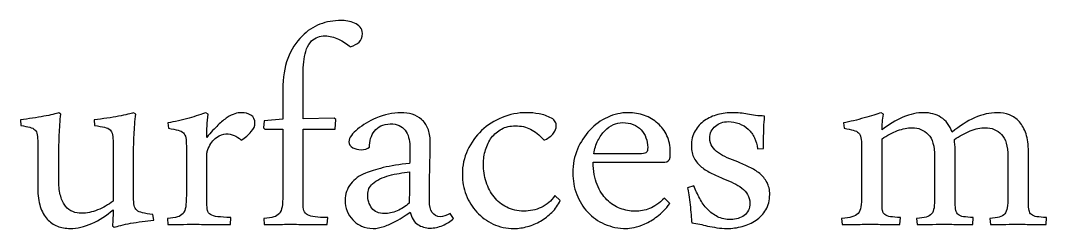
# Model space of a CAD drawing. Extents: x -294 to 276, y -108 to 146.
# Drawn here: x 18.41 to 40.77, y 50.01 to 54.54 of the extents above; entities that cross this region are included whole.
import ezdxf

# ---------------------------------------------------------------- set-up
doc = ezdxf.new("R2010")
doc.units = 0
doc.header["$MEASUREMENT"] = 0
doc.layers.add('OUTLINE', color=7, linetype='CONTINUOUS')

msp = doc.modelspace()

# ---------------------------------------------------------------- linework, layer by layer
at = {"layer": 'OUTLINE', "color": 250}
for points, knots in [([(24.5663, 52.1749), (24.5663, 52.1749), (24.5663, 50.5662), (24.5663, 50.5662), (24.5663, 50.5662), (24.5663, 50.4971), (24.5734, 50.442), (24.5861, 50.4011), (24.5861, 50.4011), (24.6002, 50.3602), (24.627, 50.3291), (24.6651, 50.308), (24.6651, 50.308), (24.7032, 50.2868), (24.7583, 50.2727), (24.8288, 50.2642), (24.8288, 50.2642), (24.898, 50.2558), (24.9911, 50.2501), (25.1068, 50.2473), (25.1068, 50.2473), (25.1068, 50.2473), (25.0955, 50.0949), (25.0955, 50.0949), (25.0955, 50.0949), (25.0504, 50.0949), (24.9982, 50.0949), (24.9375, 50.0963), (24.9375, 50.0963), (24.8768, 50.0977), (24.8119, 50.0991), (24.7441, 50.0991), (24.7441, 50.0991), (24.675, 50.0991), (24.603, 50.0991), (24.5311, 50.1005), (24.5311, 50.1005), (24.4577, 50.102), (24.3885, 50.1034), (24.3222, 50.1034), (24.3222, 50.1034), (24.215, 50.1034), (24.1063, 50.102), (23.9991, 50.0991), (23.9991, 50.0991), (23.8918, 50.0963), (23.8001, 50.0949), (23.7225, 50.0949), (23.7225, 50.0949), (23.7225, 50.0949), (23.7098, 50.2275), (23.7098, 50.2275), (23.7098, 50.2275), (23.8015, 50.236), (23.8735, 50.2473), (23.9271, 50.2628), (23.9271, 50.2628), (23.9807, 50.2769), (24.0217, 50.3023), (24.0513, 50.339), (24.0513, 50.339), (24.0795, 50.3743), (24.0993, 50.4237), (24.1091, 50.4858), (24.1091, 50.4858), (24.119, 50.5479), (24.1233, 50.6311), (24.1233, 50.7355), (24.1233, 50.7355), (24.1233, 50.7355), (24.1233, 52.1749), (24.1233, 52.1749), (24.1233, 52.1749), (24.1233, 52.1749), (23.731, 52.1749), (23.731, 52.1749), (23.731, 52.1749), (23.731, 52.1749), (23.7013, 52.2031), (23.7013, 52.2031), (23.7013, 52.2031), (23.7013, 52.2031), (23.7183, 52.3597), (23.7183, 52.3597), (23.7183, 52.3597), (23.7183, 52.3597), (24.1233, 52.3936), (24.1233, 52.3936), (24.1233, 52.3936), (24.1233, 52.3936), (24.1233, 53.0385), (24.1233, 53.0385), (24.1233, 53.0385), (24.1233, 53.2981), (24.1614, 53.5239), (24.2347, 53.7158), (24.2347, 53.7158), (24.3095, 53.9091), (24.4125, 54.0714), (24.5452, 54.2041), (24.5452, 54.2041), (24.6609, 54.3198), (24.7907, 54.4059), (24.9332, 54.4609), (24.9332, 54.4609), (25.0772, 54.5159), (25.231, 54.5427), (25.3975, 54.5427), (25.3975, 54.5427), (25.4384, 54.5427), (25.485, 54.5385), (25.54, 54.5315), (25.54, 54.5315), (25.5936, 54.523), (25.643, 54.5075), (25.691, 54.4877), (25.691, 54.4877), (25.7376, 54.4665), (25.7771, 54.4383), (25.8095, 54.4002), (25.8095, 54.4002), (25.8434, 54.3635), (25.8603, 54.317), (25.8603, 54.2619), (25.8603, 54.2619), (25.8603, 54.1744), (25.8378, 54.1109), (25.7912, 54.0714), (25.7912, 54.0714), (25.746, 54.0333), (25.6811, 53.9995), (25.5951, 53.9684), (25.5951, 53.9684), (25.5259, 54.0319), (25.4427, 54.0884), (25.3425, 54.1363), (25.3425, 54.1363), (25.2437, 54.1843), (25.1449, 54.2083), (25.0447, 54.2083), (25.0447, 54.2083), (24.9897, 54.2083), (24.9375, 54.1998), (24.8867, 54.1815), (24.8867, 54.1815), (24.8359, 54.1631), (24.7907, 54.1349), (24.7512, 54.0968), (24.7512, 54.0968), (24.7046, 54.0503), (24.6694, 53.9924), (24.644, 53.9233), (24.644, 53.9233), (24.62, 53.8541), (24.6016, 53.7793), (24.5889, 53.7003), (24.5889, 53.7003), (24.5762, 53.6199), (24.5692, 53.5366), (24.5678, 53.4491), (24.5678, 53.4491), (24.5663, 53.363), (24.5663, 53.2798), (24.5663, 53.1994), (24.5663, 53.1994), (24.5663, 53.1994), (24.5663, 52.4021), (24.5663, 52.4021), (24.5663, 52.4021), (24.5663, 52.4021), (25.2479, 52.4148), (25.2479, 52.4148), (25.2479, 52.4148), (25.2479, 52.4148), (25.2804, 52.3851), (25.2804, 52.3851), (25.2804, 52.3851), (25.2804, 52.3851), (25.2691, 52.1749), (25.2691, 52.1749), (25.2691, 52.1749), (25.2691, 52.1749), (24.5663, 52.1749), (24.5663, 52.1749)], [0, 0, 0, 0, 0.0212766, 0.0212766, 0.0212766, 0.0212766, 0.0425532, 0.0425532, 0.0425532, 0.0425532, 0.0638298, 0.0638298, 0.0638298, 0.0638298, 0.0851064, 0.0851064, 0.0851064, 0.0851064, 0.106383, 0.106383, 0.106383, 0.106383, 0.1276596, 0.1276596, 0.1276596, 0.1276596, 0.1489362, 0.1489362, 0.1489362, 0.1489362, 0.1702128, 0.1702128, 0.1702128, 0.1702128, 0.1914894, 0.1914894, 0.1914894, 0.1914894, 0.212766, 0.212766, 0.212766, 0.212766, 0.2340426, 0.2340426, 0.2340426, 0.2340426, 0.2553191, 0.2553191, 0.2553191, 0.2553191, 0.2765957, 0.2765957, 0.2765957, 0.2765957, 0.2978723, 0.2978723, 0.2978723, 0.2978723, 0.3191489, 0.3191489, 0.3191489, 0.3191489, 0.3404255, 0.3404255, 0.3404255, 0.3404255, 0.3617021, 0.3617021, 0.3617021, 0.3617021, 0.3829787, 0.3829787, 0.3829787, 0.3829787, 0.4042553, 0.4042553, 0.4042553, 0.4042553, 0.4255319, 0.4255319, 0.4255319, 0.4255319, 0.4468085, 0.4468085, 0.4468085, 0.4468085, 0.4680851, 0.4680851, 0.4680851, 0.4680851, 0.4893617, 0.4893617, 0.4893617, 0.4893617, 0.5106383, 0.5106383, 0.5106383, 0.5106383, 0.5319149, 0.5319149, 0.5319149, 0.5319149, 0.5531915, 0.5531915, 0.5531915, 0.5531915, 0.5744681, 0.5744681, 0.5744681, 0.5744681, 0.5957447, 0.5957447, 0.5957447, 0.5957447, 0.6170213, 0.6170213, 0.6170213, 0.6170213, 0.6382979, 0.6382979, 0.6382979, 0.6382979, 0.6595745, 0.6595745, 0.6595745, 0.6595745, 0.6808511, 0.6808511, 0.6808511, 0.6808511, 0.7021277, 0.7021277, 0.7021277, 0.7021277, 0.7234043, 0.7234043, 0.7234043, 0.7234043, 0.7446809, 0.7446809, 0.7446809, 0.7446809, 0.7659574, 0.7659574, 0.7659574, 0.7659574, 0.787234, 0.787234, 0.787234, 0.787234, 0.8085106, 0.8085106, 0.8085106, 0.8085106, 0.8297872, 0.8297872, 0.8297872, 0.8297872, 0.8510638, 0.8510638, 0.8510638, 0.8510638, 0.8723404, 0.8723404, 0.8723404, 0.8723404, 0.893617, 0.893617, 0.893617, 0.893617, 0.9148936, 0.9148936, 0.9148936, 0.9148936, 0.9361702, 0.9361702, 0.9361702, 0.9361702, 0.9574468, 0.9574468, 0.9574468, 0.9574468, 1, 1, 1, 1]), ([(20.4106, 50.0695), (20.4162, 50.1203), (20.4205, 50.1782), (20.4233, 50.2459), (20.4233, 50.2459), (20.4261, 50.3136), (20.4275, 50.3715), (20.4275, 50.4209), (20.4275, 50.4209), (20.2836, 50.2925), (20.1298, 50.1909), (19.9661, 50.1203), (19.9661, 50.1203), (19.8024, 50.0483), (19.6443, 50.0116), (19.4933, 50.0116), (19.4933, 50.0116), (19.3917, 50.0116), (19.2972, 50.0286), (19.2125, 50.0624), (19.2125, 50.0624), (19.1265, 50.0949), (19.0517, 50.1471), (18.9882, 50.2163), (18.9882, 50.2163), (18.9247, 50.2868), (18.8753, 50.3771), (18.84, 50.4872), (18.84, 50.4872), (18.8047, 50.5973), (18.7864, 50.7299), (18.7864, 50.8851), (18.7864, 50.8851), (18.7864, 50.8851), (18.7864, 51.8729), (18.7864, 51.8729), (18.7864, 51.8729), (18.7864, 51.9491), (18.7821, 52.0098), (18.7737, 52.0549), (18.7737, 52.0549), (18.7652, 52.0987), (18.7483, 52.134), (18.7215, 52.1594), (18.7215, 52.1594), (18.6961, 52.1862), (18.6594, 52.2059), (18.61, 52.2172), (18.61, 52.2172), (18.562, 52.2299), (18.4985, 52.2426), (18.4181, 52.2567), (18.4181, 52.2567), (18.4181, 52.2567), (18.4096, 52.3767), (18.4096, 52.3767), (18.4096, 52.3767), (18.4985, 52.388), (18.586, 52.4007), (18.6721, 52.4148), (18.6721, 52.4148), (18.7596, 52.4275), (18.84, 52.4416), (18.9162, 52.4557), (18.9162, 52.4557), (18.9924, 52.4698), (19.0587, 52.4825), (19.1152, 52.4966), (19.1152, 52.4966), (19.1716, 52.5107), (19.2154, 52.5234), (19.245, 52.5347), (19.245, 52.5347), (19.245, 52.5347), (19.2859, 52.5009), (19.2859, 52.5009), (19.2859, 52.5009), (19.2774, 52.4317), (19.2718, 52.3583), (19.2676, 52.2793), (19.2676, 52.2793), (19.2633, 52.2017), (19.2591, 52.1241), (19.2549, 52.0507), (19.2549, 52.0507), (19.2506, 51.9759), (19.2478, 51.9054), (19.2478, 51.8376), (19.2478, 51.8376), (19.2464, 51.7699), (19.245, 51.712), (19.245, 51.6612), (19.245, 51.6612), (19.245, 51.6612), (19.245, 51.0418), (19.245, 51.0418), (19.245, 51.0418), (19.245, 50.9119), (19.2577, 50.8019), (19.2845, 50.713), (19.2845, 50.713), (19.3099, 50.6241), (19.3452, 50.5507), (19.3903, 50.4957), (19.3903, 50.4957), (19.4341, 50.4406), (19.4863, 50.4011), (19.547, 50.3785), (19.547, 50.3785), (19.6076, 50.3545), (19.6726, 50.3433), (19.7417, 50.3433), (19.7417, 50.3433), (19.8546, 50.3433), (19.9703, 50.3672), (20.0903, 50.4152), (20.0903, 50.4152), (20.2102, 50.4632), (20.3231, 50.5281), (20.4275, 50.6071), (20.4275, 50.6071), (20.4275, 50.6071), (20.4275, 51.8729), (20.4275, 51.8729), (20.4275, 51.8729), (20.4275, 51.9491), (20.4233, 52.0098), (20.4148, 52.0549), (20.4148, 52.0549), (20.4063, 52.0987), (20.3894, 52.134), (20.3612, 52.1594), (20.3612, 52.1594), (20.3344, 52.1862), (20.2935, 52.2059), (20.2398, 52.2172), (20.2398, 52.2172), (20.1862, 52.2299), (20.1128, 52.2426), (20.0225, 52.2567), (20.0225, 52.2567), (20.0225, 52.2567), (20.0141, 52.3767), (20.0141, 52.3767), (20.0141, 52.3767), (20.1072, 52.388), (20.2003, 52.4007), (20.2935, 52.4148), (20.2935, 52.4148), (20.3852, 52.4275), (20.4698, 52.443), (20.5475, 52.4571), (20.5475, 52.4571), (20.6251, 52.4726), (20.6914, 52.4867), (20.7492, 52.4994), (20.7492, 52.4994), (20.8071, 52.5107), (20.8494, 52.5234), (20.8734, 52.5347), (20.8734, 52.5347), (20.8734, 52.5347), (20.92, 52.5009), (20.92, 52.5009), (20.92, 52.5009), (20.9115, 52.4317), (20.9045, 52.3583), (20.8988, 52.2793), (20.8988, 52.2793), (20.8932, 52.2017), (20.8889, 52.1241), (20.8847, 52.0507), (20.8847, 52.0507), (20.8805, 51.9759), (20.8777, 51.9054), (20.8762, 51.8376), (20.8762, 51.8376), (20.8748, 51.7699), (20.8734, 51.712), (20.8734, 51.6612), (20.8734, 51.6612), (20.8734, 51.6612), (20.8734, 50.6989), (20.8734, 50.6989), (20.8734, 50.6989), (20.8734, 50.6184), (20.8777, 50.5563), (20.8861, 50.5126), (20.8861, 50.5126), (20.8946, 50.4688), (20.9129, 50.4336), (20.9426, 50.4096), (20.9426, 50.4096), (20.9708, 50.3842), (21.0131, 50.3658), (21.0682, 50.3531), (21.0682, 50.3531), (21.1232, 50.3404), (21.1994, 50.3277), (21.2953, 50.3136), (21.2953, 50.3136), (21.2953, 50.3136), (21.3123, 50.1937), (21.3123, 50.1937), (21.3123, 50.1937), (21.229, 50.1852), (21.1444, 50.1753), (21.0583, 50.1626), (21.0583, 50.1626), (20.9708, 50.1513), (20.8889, 50.1372), (20.8099, 50.1245), (20.8099, 50.1245), (20.7309, 50.1104), (20.6603, 50.0949), (20.5968, 50.078), (20.5968, 50.078), (20.5333, 50.0624), (20.4854, 50.0483), (20.4529, 50.037), (20.4529, 50.037), (20.4529, 50.037), (20.4106, 50.0695), (20.4106, 50.0695)], [0, 0, 0, 0, 0.0175439, 0.0175439, 0.0175439, 0.0175439, 0.0350877, 0.0350877, 0.0350877, 0.0350877, 0.0526316, 0.0526316, 0.0526316, 0.0526316, 0.0701754, 0.0701754, 0.0701754, 0.0701754, 0.0877193, 0.0877193, 0.0877193, 0.0877193, 0.1052632, 0.1052632, 0.1052632, 0.1052632, 0.122807, 0.122807, 0.122807, 0.122807, 0.1403509, 0.1403509, 0.1403509, 0.1403509, 0.1578947, 0.1578947, 0.1578947, 0.1578947, 0.1754386, 0.1754386, 0.1754386, 0.1754386, 0.1929825, 0.1929825, 0.1929825, 0.1929825, 0.2105263, 0.2105263, 0.2105263, 0.2105263, 0.2280702, 0.2280702, 0.2280702, 0.2280702, 0.245614, 0.245614, 0.245614, 0.245614, 0.2631579, 0.2631579, 0.2631579, 0.2631579, 0.2807018, 0.2807018, 0.2807018, 0.2807018, 0.2982456, 0.2982456, 0.2982456, 0.2982456, 0.3157895, 0.3157895, 0.3157895, 0.3157895, 0.3333333, 0.3333333, 0.3333333, 0.3333333, 0.3508772, 0.3508772, 0.3508772, 0.3508772, 0.3684211, 0.3684211, 0.3684211, 0.3684211, 0.3859649, 0.3859649, 0.3859649, 0.3859649, 0.4035088, 0.4035088, 0.4035088, 0.4035088, 0.4210526, 0.4210526, 0.4210526, 0.4210526, 0.4385965, 0.4385965, 0.4385965, 0.4385965, 0.4561404, 0.4561404, 0.4561404, 0.4561404, 0.4736842, 0.4736842, 0.4736842, 0.4736842, 0.4912281, 0.4912281, 0.4912281, 0.4912281, 0.5087719, 0.5087719, 0.5087719, 0.5087719, 0.5263158, 0.5263158, 0.5263158, 0.5263158, 0.5438596, 0.5438596, 0.5438596, 0.5438596, 0.5614035, 0.5614035, 0.5614035, 0.5614035, 0.5789474, 0.5789474, 0.5789474, 0.5789474, 0.5964912, 0.5964912, 0.5964912, 0.5964912, 0.6140351, 0.6140351, 0.6140351, 0.6140351, 0.6315789, 0.6315789, 0.6315789, 0.6315789, 0.6491228, 0.6491228, 0.6491228, 0.6491228, 0.6666667, 0.6666667, 0.6666667, 0.6666667, 0.6842105, 0.6842105, 0.6842105, 0.6842105, 0.7017544, 0.7017544, 0.7017544, 0.7017544, 0.7192982, 0.7192982, 0.7192982, 0.7192982, 0.7368421, 0.7368421, 0.7368421, 0.7368421, 0.754386, 0.754386, 0.754386, 0.754386, 0.7719298, 0.7719298, 0.7719298, 0.7719298, 0.7894737, 0.7894737, 0.7894737, 0.7894737, 0.8070175, 0.8070175, 0.8070175, 0.8070175, 0.8245614, 0.8245614, 0.8245614, 0.8245614, 0.8421053, 0.8421053, 0.8421053, 0.8421053, 0.8596491, 0.8596491, 0.8596491, 0.8596491, 0.877193, 0.877193, 0.877193, 0.877193, 0.8947368, 0.8947368, 0.8947368, 0.8947368, 0.9122807, 0.9122807, 0.9122807, 0.9122807, 0.9298246, 0.9298246, 0.9298246, 0.9298246, 0.9473684, 0.9473684, 0.9473684, 0.9473684, 0.9649123, 0.9649123, 0.9649123, 0.9649123, 1, 1, 1, 1]), ([(22.9873, 50.0949), (22.9421, 50.0949), (22.8899, 50.0949), (22.8278, 50.0963), (22.8278, 50.0963), (22.7657, 50.0977), (22.698, 50.0991), (22.6274, 50.0991), (22.6274, 50.0991), (22.5555, 50.0991), (22.4821, 50.0991), (22.4073, 50.1005), (22.4073, 50.1005), (22.3339, 50.102), (22.2634, 50.1034), (22.1971, 50.1034), (22.1971, 50.1034), (22.0898, 50.1034), (21.9868, 50.102), (21.8866, 50.0991), (21.8866, 50.0991), (21.7878, 50.0963), (21.6989, 50.0949), (21.6227, 50.0949), (21.6227, 50.0949), (21.6227, 50.0949), (21.61, 50.2275), (21.61, 50.2275), (21.61, 50.2275), (21.7003, 50.236), (21.7737, 50.2473), (21.8273, 50.2628), (21.8273, 50.2628), (21.881, 50.2769), (21.9219, 50.3023), (21.9515, 50.339), (21.9515, 50.339), (21.9797, 50.3743), (21.9995, 50.4237), (22.0094, 50.4858), (22.0094, 50.4858), (22.0178, 50.5479), (22.0235, 50.6311), (22.0235, 50.7355), (22.0235, 50.7355), (22.0235, 50.7355), (22.0235, 51.8066), (22.0235, 51.8066), (22.0235, 51.8066), (22.0235, 51.8842), (22.0193, 51.9449), (22.0108, 51.9886), (22.0108, 51.9886), (22.0023, 52.0324), (21.9854, 52.0676), (21.9586, 52.0945), (21.9586, 52.0945), (21.9332, 52.1199), (21.8937, 52.1396), (21.8415, 52.1537), (21.8415, 52.1537), (21.7892, 52.1678), (21.7187, 52.1819), (21.6312, 52.1946), (21.6312, 52.1946), (21.6312, 52.1946), (21.6185, 52.3104), (21.6185, 52.3104), (21.6185, 52.3104), (21.6933, 52.3245), (21.7695, 52.34), (21.8499, 52.3583), (21.8499, 52.3583), (21.9289, 52.3767), (22.0066, 52.395), (22.0813, 52.4162), (22.0813, 52.4162), (22.1561, 52.4374), (22.2253, 52.4571), (22.2902, 52.4783), (22.2902, 52.4783), (22.3551, 52.4994), (22.4073, 52.5178), (22.4496, 52.5347), (22.4496, 52.5347), (22.4496, 52.5347), (22.499, 52.5009), (22.499, 52.5009), (22.499, 52.5009), (22.4849, 52.4162), (22.4765, 52.3301), (22.4736, 52.2469), (22.4736, 52.2469), (22.4708, 52.1622), (22.4694, 52.0789), (22.4694, 51.9971), (22.4694, 51.9971), (22.5583, 52.1043), (22.6387, 52.1932), (22.7121, 52.2638), (22.7121, 52.2638), (22.7841, 52.3329), (22.8518, 52.388), (22.9125, 52.4289), (22.9125, 52.4289), (22.9732, 52.4684), (23.0282, 52.4966), (23.079, 52.5107), (23.079, 52.5107), (23.1312, 52.5263), (23.1806, 52.5347), (23.23, 52.5347), (23.23, 52.5347), (23.302, 52.5347), (23.3683, 52.5164), (23.429, 52.4797), (23.429, 52.4797), (23.4896, 52.4444), (23.5193, 52.3851), (23.5193, 52.3019), (23.5193, 52.3019), (23.5193, 52.2469), (23.4925, 52.1862), (23.4374, 52.1213), (23.4374, 52.1213), (23.3824, 52.0549), (23.309, 51.9943), (23.2187, 51.9392), (23.2187, 51.9392), (23.1679, 51.983), (23.1171, 52.0168), (23.0635, 52.0394), (23.0635, 52.0394), (23.0099, 52.0634), (22.9506, 52.0747), (22.8871, 52.0747), (22.8871, 52.0747), (22.8236, 52.0747), (22.7544, 52.0479), (22.6811, 51.9929), (22.6811, 51.9929), (22.6063, 51.9378), (22.5456, 51.8574), (22.499, 51.753), (22.499, 51.753), (22.4849, 51.7219), (22.4765, 51.6951), (22.4736, 51.6725), (22.4736, 51.6725), (22.4708, 51.6485), (22.4694, 51.6175), (22.4694, 51.5794), (22.4694, 51.5794), (22.4694, 51.5794), (22.4694, 50.5662), (22.4694, 50.5662), (22.4694, 50.5662), (22.4694, 50.4999), (22.475, 50.4477), (22.4849, 50.4068), (22.4849, 50.4068), (22.4934, 50.3672), (22.516, 50.3362), (22.5527, 50.3136), (22.5527, 50.3136), (22.5879, 50.2925), (22.6401, 50.2769), (22.7093, 50.2685), (22.7093, 50.2685), (22.7784, 50.26), (22.873, 50.2529), (22.9943, 50.2473), (22.9943, 50.2473), (22.9943, 50.2473), (22.9873, 50.0949), (22.9873, 50.0949)], [0, 0, 0, 0, 0.0222222, 0.0222222, 0.0222222, 0.0222222, 0.0444444, 0.0444444, 0.0444444, 0.0444444, 0.0666667, 0.0666667, 0.0666667, 0.0666667, 0.0888889, 0.0888889, 0.0888889, 0.0888889, 0.1111111, 0.1111111, 0.1111111, 0.1111111, 0.1333333, 0.1333333, 0.1333333, 0.1333333, 0.1555556, 0.1555556, 0.1555556, 0.1555556, 0.1777778, 0.1777778, 0.1777778, 0.1777778, 0.2, 0.2, 0.2, 0.2, 0.2222222, 0.2222222, 0.2222222, 0.2222222, 0.2444444, 0.2444444, 0.2444444, 0.2444444, 0.2666667, 0.2666667, 0.2666667, 0.2666667, 0.2888889, 0.2888889, 0.2888889, 0.2888889, 0.3111111, 0.3111111, 0.3111111, 0.3111111, 0.3333333, 0.3333333, 0.3333333, 0.3333333, 0.3555556, 0.3555556, 0.3555556, 0.3555556, 0.3777778, 0.3777778, 0.3777778, 0.3777778, 0.4, 0.4, 0.4, 0.4, 0.4222222, 0.4222222, 0.4222222, 0.4222222, 0.4444444, 0.4444444, 0.4444444, 0.4444444, 0.4666667, 0.4666667, 0.4666667, 0.4666667, 0.4888889, 0.4888889, 0.4888889, 0.4888889, 0.5111111, 0.5111111, 0.5111111, 0.5111111, 0.5333333, 0.5333333, 0.5333333, 0.5333333, 0.5555556, 0.5555556, 0.5555556, 0.5555556, 0.5777778, 0.5777778, 0.5777778, 0.5777778, 0.6, 0.6, 0.6, 0.6, 0.6222222, 0.6222222, 0.6222222, 0.6222222, 0.6444444, 0.6444444, 0.6444444, 0.6444444, 0.6666667, 0.6666667, 0.6666667, 0.6666667, 0.6888889, 0.6888889, 0.6888889, 0.6888889, 0.7111111, 0.7111111, 0.7111111, 0.7111111, 0.7333333, 0.7333333, 0.7333333, 0.7333333, 0.7555556, 0.7555556, 0.7555556, 0.7555556, 0.7777778, 0.7777778, 0.7777778, 0.7777778, 0.8, 0.8, 0.8, 0.8, 0.8222222, 0.8222222, 0.8222222, 0.8222222, 0.8444444, 0.8444444, 0.8444444, 0.8444444, 0.8666667, 0.8666667, 0.8666667, 0.8666667, 0.8888889, 0.8888889, 0.8888889, 0.8888889, 0.9111111, 0.9111111, 0.9111111, 0.9111111, 0.9333333, 0.9333333, 0.9333333, 0.9333333, 0.9555556, 0.9555556, 0.9555556, 0.9555556, 1, 1, 1, 1]), ([(26.8891, 51.4298), (26.8919, 51.4496), (26.8933, 51.4736), (26.8933, 51.5004), (26.8933, 51.5004), (26.8933, 51.5004), (26.8933, 51.8024), (26.8933, 51.8024), (26.8933, 51.8024), (26.8933, 51.9435), (26.8594, 52.0592), (26.7931, 52.1523), (26.7931, 52.1523), (26.7254, 52.244), (26.6167, 52.2906), (26.4685, 52.2906), (26.4685, 52.2906), (26.3881, 52.2906), (26.3204, 52.2751), (26.2639, 52.2469), (26.2639, 52.2469), (26.2075, 52.2172), (26.1595, 52.1805), (26.1228, 52.1326), (26.1228, 52.1326), (26.0861, 52.086), (26.0579, 52.0324), (26.0396, 51.9717), (26.0396, 51.9717), (26.0226, 51.911), (26.0128, 51.8475), (26.0128, 51.7812), (26.0128, 51.7812), (25.969, 51.7459), (25.9083, 51.7276), (25.8307, 51.7276), (25.8307, 51.7276), (25.7686, 51.7276), (25.708, 51.7417), (25.6515, 51.7713), (25.6515, 51.7713), (25.5951, 51.7995), (25.5668, 51.8433), (25.5668, 51.9011), (25.5668, 51.9011), (25.5668, 51.9463), (25.5838, 51.9914), (25.6191, 52.038), (25.6191, 52.038), (25.6529, 52.0846), (25.6981, 52.1311), (25.7545, 52.1763), (25.7545, 52.1763), (25.811, 52.2215), (25.8745, 52.2652), (25.9436, 52.3061), (25.9436, 52.3061), (26.0113, 52.3485), (26.0819, 52.3837), (26.1539, 52.4148), (26.1539, 52.4148), (26.3387, 52.4938), (26.5208, 52.5347), (26.7, 52.5347), (26.7, 52.5347), (26.7875, 52.5347), (26.8707, 52.522), (26.9469, 52.4994), (26.9469, 52.4994), (27.0245, 52.4755), (27.0923, 52.4388), (27.1501, 52.388), (27.1501, 52.388), (27.208, 52.3358), (27.2531, 52.2708), (27.287, 52.1904), (27.287, 52.1904), (27.3195, 52.1114), (27.3364, 52.0154), (27.3364, 51.9054), (27.3364, 51.9054), (27.3364, 51.7403), (27.3336, 51.5498), (27.3279, 51.3324), (27.3279, 51.3324), (27.3223, 51.1165), (27.3195, 50.8767), (27.3195, 50.6114), (27.3195, 50.6114), (27.3195, 50.5041), (27.3406, 50.4195), (27.3815, 50.3602), (27.3815, 50.3602), (27.4225, 50.2995), (27.4803, 50.2685), (27.5551, 50.2685), (27.5551, 50.2685), (27.6214, 50.2685), (27.6934, 50.2925), (27.7696, 50.339), (27.7696, 50.339), (27.7696, 50.339), (27.8444, 50.2275), (27.8444, 50.2275), (27.8444, 50.2275), (27.7809, 50.1669), (27.7033, 50.1175), (27.6116, 50.078), (27.6116, 50.078), (27.5184, 50.0399), (27.4253, 50.0201), (27.3322, 50.0201), (27.3322, 50.0201), (27.2362, 50.0201), (27.1473, 50.0469), (27.0655, 50.0991), (27.0655, 50.0991), (26.9836, 50.1513), (26.93, 50.2417), (26.9018, 50.3672), (26.9018, 50.3672), (26.875, 50.3489), (26.8312, 50.3193), (26.7734, 50.2812), (26.7734, 50.2812), (26.7155, 50.2431), (26.6506, 50.2036), (26.5758, 50.1626), (26.5758, 50.1626), (26.501, 50.1231), (26.4206, 50.0878), (26.3359, 50.0582), (26.3359, 50.0582), (26.2498, 50.0272), (26.1694, 50.0116), (26.0918, 50.0116), (26.0918, 50.0116), (26.0015, 50.0116), (25.9182, 50.0286), (25.8434, 50.0624), (25.8434, 50.0624), (25.7686, 50.0949), (25.7051, 50.1401), (25.6515, 50.1965), (25.6515, 50.1965), (25.5979, 50.2529), (25.557, 50.3179), (25.5273, 50.3898), (25.5273, 50.3898), (25.4991, 50.4632), (25.4836, 50.5408), (25.4836, 50.6241), (25.4836, 50.6241), (25.4836, 50.7652), (25.5245, 50.8851), (25.6064, 50.9853), (25.6064, 50.9853), (25.6868, 51.0869), (25.794, 51.1645), (25.9267, 51.2196), (25.9267, 51.2196), (26.0226, 51.2577), (26.151, 51.2972), (26.3133, 51.3367), (26.3133, 51.3367), (26.4742, 51.3776), (26.6661, 51.4086), (26.8891, 51.4298)], [0, 0, 0, 0, 0.0232558, 0.0232558, 0.0232558, 0.0232558, 0.0465116, 0.0465116, 0.0465116, 0.0465116, 0.0697674, 0.0697674, 0.0697674, 0.0697674, 0.0930233, 0.0930233, 0.0930233, 0.0930233, 0.1162791, 0.1162791, 0.1162791, 0.1162791, 0.1395349, 0.1395349, 0.1395349, 0.1395349, 0.1627907, 0.1627907, 0.1627907, 0.1627907, 0.1860465, 0.1860465, 0.1860465, 0.1860465, 0.2093023, 0.2093023, 0.2093023, 0.2093023, 0.2325581, 0.2325581, 0.2325581, 0.2325581, 0.255814, 0.255814, 0.255814, 0.255814, 0.2790698, 0.2790698, 0.2790698, 0.2790698, 0.3023256, 0.3023256, 0.3023256, 0.3023256, 0.3255814, 0.3255814, 0.3255814, 0.3255814, 0.3488372, 0.3488372, 0.3488372, 0.3488372, 0.372093, 0.372093, 0.372093, 0.372093, 0.3953488, 0.3953488, 0.3953488, 0.3953488, 0.4186047, 0.4186047, 0.4186047, 0.4186047, 0.4418605, 0.4418605, 0.4418605, 0.4418605, 0.4651163, 0.4651163, 0.4651163, 0.4651163, 0.4883721, 0.4883721, 0.4883721, 0.4883721, 0.5116279, 0.5116279, 0.5116279, 0.5116279, 0.5348837, 0.5348837, 0.5348837, 0.5348837, 0.5581395, 0.5581395, 0.5581395, 0.5581395, 0.5813953, 0.5813953, 0.5813953, 0.5813953, 0.6046512, 0.6046512, 0.6046512, 0.6046512, 0.627907, 0.627907, 0.627907, 0.627907, 0.6511628, 0.6511628, 0.6511628, 0.6511628, 0.6744186, 0.6744186, 0.6744186, 0.6744186, 0.6976744, 0.6976744, 0.6976744, 0.6976744, 0.7209302, 0.7209302, 0.7209302, 0.7209302, 0.744186, 0.744186, 0.744186, 0.744186, 0.7674419, 0.7674419, 0.7674419, 0.7674419, 0.7906977, 0.7906977, 0.7906977, 0.7906977, 0.8139535, 0.8139535, 0.8139535, 0.8139535, 0.8372093, 0.8372093, 0.8372093, 0.8372093, 0.8604651, 0.8604651, 0.8604651, 0.8604651, 0.8837209, 0.8837209, 0.8837209, 0.8837209, 0.9069767, 0.9069767, 0.9069767, 0.9069767, 0.9302326, 0.9302326, 0.9302326, 0.9302326, 0.9534884, 0.9534884, 0.9534884, 0.9534884, 1, 1, 1, 1]), ([(30.1713, 50.6198), (30.1248, 50.5239), (30.0641, 50.4378), (29.9893, 50.363), (29.9893, 50.363), (29.9159, 50.2896), (29.8327, 50.2261), (29.7438, 50.1739), (29.7438, 50.1739), (29.6549, 50.1217), (29.5603, 50.0808), (29.4601, 50.054), (29.4601, 50.054), (29.3614, 50.0258), (29.2626, 50.0116), (29.1624, 50.0116), (29.1624, 50.0116), (28.9973, 50.0116), (28.8463, 50.0441), (28.708, 50.109), (28.708, 50.109), (28.5697, 50.1739), (28.4512, 50.26), (28.3524, 50.3672), (28.3524, 50.3672), (28.2536, 50.4759), (28.176, 50.6001), (28.121, 50.7426), (28.121, 50.7426), (28.0659, 50.8837), (28.0377, 51.0333), (28.0377, 51.1899), (28.0377, 51.1899), (28.0377, 51.3804), (28.0758, 51.5568), (28.152, 51.7191), (28.152, 51.7191), (28.2282, 51.8828), (28.3298, 52.0239), (28.4582, 52.1453), (28.4582, 52.1453), (28.5866, 52.2666), (28.7348, 52.3612), (28.9027, 52.4303), (28.9027, 52.4303), (29.0707, 52.4994), (29.2485, 52.5347), (29.4361, 52.5347), (29.4361, 52.5347), (29.5265, 52.5347), (29.6182, 52.5263), (29.7113, 52.5093), (29.7113, 52.5093), (29.803, 52.4924), (29.8933, 52.4613), (29.9808, 52.4148), (29.9808, 52.4148), (30.0203, 52.395), (30.0472, 52.3696), (30.0627, 52.3372), (30.0627, 52.3372), (30.0768, 52.3061), (30.0853, 52.2751), (30.0853, 52.244), (30.0853, 52.244), (30.0853, 52.1946), (30.0655, 52.1438), (30.0274, 52.0902), (30.0274, 52.0902), (29.9879, 52.0352), (29.9244, 51.9872), (29.8369, 51.9435), (29.8369, 51.9435), (29.8369, 51.9435), (29.8157, 51.9435), (29.8157, 51.9435), (29.8157, 51.9435), (29.7141, 52.0479), (29.6168, 52.1241), (29.5222, 52.1749), (29.5222, 52.1749), (29.4291, 52.2243), (29.3204, 52.2483), (29.1962, 52.2483), (29.1962, 52.2483), (29.0805, 52.2483), (28.9789, 52.2257), (28.8914, 52.1791), (28.8914, 52.1791), (28.8054, 52.1311), (28.7334, 52.0691), (28.6755, 51.9929), (28.6755, 51.9929), (28.6177, 51.9152), (28.5725, 51.8263), (28.5429, 51.7262), (28.5429, 51.7262), (28.5119, 51.6246), (28.4977, 51.5215), (28.4977, 51.4143), (28.4977, 51.4143), (28.4977, 51.2788), (28.5175, 51.149), (28.557, 51.0248), (28.557, 51.0248), (28.5965, 50.9006), (28.6544, 50.792), (28.7292, 50.6989), (28.7292, 50.6989), (28.8025, 50.6043), (28.8943, 50.5295), (29.0043, 50.4731), (29.0043, 50.4731), (29.113, 50.4166), (29.2372, 50.3884), (29.3783, 50.3884), (29.3783, 50.3884), (29.5095, 50.3884), (29.6365, 50.4166), (29.7579, 50.4717), (29.7579, 50.4717), (29.8792, 50.5267), (29.978, 50.6114), (30.0514, 50.7271), (30.0514, 50.7271), (30.0514, 50.7271), (30.1713, 50.6198), (30.1713, 50.6198)], [0, 0, 0, 0, 0.030303, 0.030303, 0.030303, 0.030303, 0.0606061, 0.0606061, 0.0606061, 0.0606061, 0.0909091, 0.0909091, 0.0909091, 0.0909091, 0.1212121, 0.1212121, 0.1212121, 0.1212121, 0.1515152, 0.1515152, 0.1515152, 0.1515152, 0.1818182, 0.1818182, 0.1818182, 0.1818182, 0.2121212, 0.2121212, 0.2121212, 0.2121212, 0.2424242, 0.2424242, 0.2424242, 0.2424242, 0.2727273, 0.2727273, 0.2727273, 0.2727273, 0.3030303, 0.3030303, 0.3030303, 0.3030303, 0.3333333, 0.3333333, 0.3333333, 0.3333333, 0.3636364, 0.3636364, 0.3636364, 0.3636364, 0.3939394, 0.3939394, 0.3939394, 0.3939394, 0.4242424, 0.4242424, 0.4242424, 0.4242424, 0.4545455, 0.4545455, 0.4545455, 0.4545455, 0.4848485, 0.4848485, 0.4848485, 0.4848485, 0.5151515, 0.5151515, 0.5151515, 0.5151515, 0.5454545, 0.5454545, 0.5454545, 0.5454545, 0.5757576, 0.5757576, 0.5757576, 0.5757576, 0.6060606, 0.6060606, 0.6060606, 0.6060606, 0.6363636, 0.6363636, 0.6363636, 0.6363636, 0.6666667, 0.6666667, 0.6666667, 0.6666667, 0.6969697, 0.6969697, 0.6969697, 0.6969697, 0.7272727, 0.7272727, 0.7272727, 0.7272727, 0.7575758, 0.7575758, 0.7575758, 0.7575758, 0.7878788, 0.7878788, 0.7878788, 0.7878788, 0.8181818, 0.8181818, 0.8181818, 0.8181818, 0.8484848, 0.8484848, 0.8484848, 0.8484848, 0.8787879, 0.8787879, 0.8787879, 0.8787879, 0.9090909, 0.9090909, 0.9090909, 0.9090909, 0.9393939, 0.9393939, 0.9393939, 0.9393939, 1, 1, 1, 1]), ([(32.5575, 50.5535), (32.4686, 50.4378), (32.3783, 50.3447), (32.2838, 50.2741), (32.2838, 50.2741), (32.1906, 50.205), (32.1003, 50.1499), (32.0156, 50.1118), (32.0156, 50.1118), (31.9296, 50.0723), (31.852, 50.0469), (31.78, 50.0328), (31.78, 50.0328), (31.708, 50.0187), (31.6516, 50.0116), (31.6106, 50.0116), (31.6106, 50.0116), (31.4399, 50.0116), (31.2819, 50.0441), (31.1393, 50.1076), (31.1393, 50.1076), (30.9954, 50.1711), (30.8726, 50.2572), (30.7696, 50.3672), (30.7696, 50.3672), (30.6652, 50.4773), (30.5862, 50.6071), (30.5297, 50.7539), (30.5297, 50.7539), (30.4733, 50.9021), (30.4451, 51.0587), (30.4451, 51.2238), (30.4451, 51.2238), (30.4451, 51.4086), (30.4789, 51.5794), (30.5453, 51.7389), (30.5453, 51.7389), (30.613, 51.8969), (30.7033, 52.0352), (30.8148, 52.1537), (30.8148, 52.1537), (30.9263, 52.2723), (31.0547, 52.3654), (31.2014, 52.4331), (31.2014, 52.4331), (31.3468, 52.5009), (31.4978, 52.5347), (31.6516, 52.5347), (31.6516, 52.5347), (31.7758, 52.5347), (31.8929, 52.5136), (32.0058, 52.474), (32.0058, 52.474), (32.1172, 52.4345), (32.2146, 52.3767), (32.2965, 52.3019), (32.2965, 52.3019), (32.3797, 52.2285), (32.446, 52.1382), (32.4954, 52.0338), (32.4954, 52.0338), (32.5448, 51.9294), (32.5688, 51.8122), (32.5688, 51.6824), (32.5688, 51.6824), (32.5688, 51.6824), (32.5688, 51.6246), (32.5688, 51.6246), (32.5688, 51.6246), (32.5688, 51.6246), (32.566, 51.5667), (32.566, 51.5667), (32.566, 51.5667), (32.5519, 51.4919), (32.5124, 51.4552), (32.4503, 51.4552), (32.4503, 51.4552), (32.4503, 51.4552), (30.8867, 51.4552), (30.8867, 51.4552), (30.8867, 51.4552), (30.8896, 51.2647), (30.9192, 51.1024), (30.9742, 50.967), (30.9742, 50.967), (31.0293, 50.8315), (31.0998, 50.7214), (31.1873, 50.6368), (31.1873, 50.6368), (31.2734, 50.5507), (31.3708, 50.4886), (31.478, 50.4477), (31.478, 50.4477), (31.5852, 50.4082), (31.6911, 50.3884), (31.7969, 50.3884), (31.7969, 50.3884), (31.9098, 50.3884), (32.0171, 50.4082), (32.1187, 50.4463), (32.1187, 50.4463), (32.2203, 50.4844), (32.3289, 50.5606), (32.4418, 50.6735), (32.4418, 50.6735), (32.4418, 50.6735), (32.5575, 50.5535), (32.5575, 50.5535)], [0, 0, 0, 0, 0.0357143, 0.0357143, 0.0357143, 0.0357143, 0.0714286, 0.0714286, 0.0714286, 0.0714286, 0.1071429, 0.1071429, 0.1071429, 0.1071429, 0.1428571, 0.1428571, 0.1428571, 0.1428571, 0.1785714, 0.1785714, 0.1785714, 0.1785714, 0.2142857, 0.2142857, 0.2142857, 0.2142857, 0.25, 0.25, 0.25, 0.25, 0.2857143, 0.2857143, 0.2857143, 0.2857143, 0.3214286, 0.3214286, 0.3214286, 0.3214286, 0.3571429, 0.3571429, 0.3571429, 0.3571429, 0.3928571, 0.3928571, 0.3928571, 0.3928571, 0.4285714, 0.4285714, 0.4285714, 0.4285714, 0.4642857, 0.4642857, 0.4642857, 0.4642857, 0.5, 0.5, 0.5, 0.5, 0.5357143, 0.5357143, 0.5357143, 0.5357143, 0.5714286, 0.5714286, 0.5714286, 0.5714286, 0.6071429, 0.6071429, 0.6071429, 0.6071429, 0.6428571, 0.6428571, 0.6428571, 0.6428571, 0.6785714, 0.6785714, 0.6785714, 0.6785714, 0.7142857, 0.7142857, 0.7142857, 0.7142857, 0.75, 0.75, 0.75, 0.75, 0.7857143, 0.7857143, 0.7857143, 0.7857143, 0.8214286, 0.8214286, 0.8214286, 0.8214286, 0.8571429, 0.8571429, 0.8571429, 0.8571429, 0.8928571, 0.8928571, 0.8928571, 0.8928571, 0.9285714, 0.9285714, 0.9285714, 0.9285714, 1, 1, 1, 1]), ([(31.9451, 51.6415), (32.0001, 51.6415), (32.0368, 51.6514), (32.0523, 51.6725), (32.0523, 51.6725), (32.0693, 51.6923), (32.0777, 51.7276), (32.0777, 51.777), (32.0777, 51.777), (32.0777, 51.8517), (32.065, 51.9223), (32.0396, 51.9886), (32.0396, 51.9886), (32.0156, 52.0549), (31.9804, 52.1128), (31.9324, 52.1622), (31.9324, 52.1622), (31.8858, 52.2116), (31.828, 52.2497), (31.7588, 52.2779), (31.7588, 52.2779), (31.6897, 52.3047), (31.6135, 52.3188), (31.5274, 52.3188), (31.5274, 52.3188), (31.4611, 52.3188), (31.3947, 52.3033), (31.3298, 52.2737), (31.3298, 52.2737), (31.2635, 52.2426), (31.2014, 52.1989), (31.1436, 52.141), (31.1436, 52.141), (31.0857, 52.0832), (31.0349, 52.0126), (30.9926, 51.9279), (30.9926, 51.9279), (30.9502, 51.8447), (30.9206, 51.7487), (30.9037, 51.6415), (30.9037, 51.6415), (30.9037, 51.6415), (31.9451, 51.6415), (31.9451, 51.6415)], [0, 0, 0, 0, 0.0833333, 0.0833333, 0.0833333, 0.0833333, 0.1666667, 0.1666667, 0.1666667, 0.1666667, 0.25, 0.25, 0.25, 0.25, 0.3333333, 0.3333333, 0.3333333, 0.3333333, 0.4166667, 0.4166667, 0.4166667, 0.4166667, 0.5, 0.5, 0.5, 0.5, 0.5833333, 0.5833333, 0.5833333, 0.5833333, 0.6666667, 0.6666667, 0.6666667, 0.6666667, 0.75, 0.75, 0.75, 0.75, 0.8333333, 0.8333333, 0.8333333, 0.8333333, 1, 1, 1, 1]), ([(34.4682, 51.7487), (34.4597, 51.8334), (34.4386, 51.9138), (34.4033, 51.9858), (34.4033, 51.9858), (34.3694, 52.0592), (34.3243, 52.1227), (34.2678, 52.1749), (34.2678, 52.1749), (34.2114, 52.2271), (34.145, 52.268), (34.0702, 52.2962), (34.0702, 52.2962), (33.9969, 52.3259), (33.9164, 52.34), (33.8318, 52.34), (33.8318, 52.34), (33.7781, 52.34), (33.7288, 52.3315), (33.6808, 52.3146), (33.6808, 52.3146), (33.6314, 52.2991), (33.5891, 52.2751), (33.5524, 52.244), (33.5524, 52.244), (33.5143, 52.2144), (33.4846, 52.1763), (33.4635, 52.1311), (33.4635, 52.1311), (33.4409, 52.086), (33.4296, 52.0338), (33.4296, 51.9759), (33.4296, 51.9759), (33.4296, 51.9068), (33.4479, 51.8475), (33.4818, 51.7967), (33.4818, 51.7967), (33.5157, 51.7445), (33.5622, 51.6993), (33.6187, 51.6598), (33.6187, 51.6598), (33.6751, 51.6203), (33.74, 51.585), (33.812, 51.554), (33.812, 51.554), (33.8854, 51.5244), (33.9602, 51.4933), (34.0378, 51.4637), (34.0378, 51.4637), (34.1239, 51.427), (34.2085, 51.3889), (34.2918, 51.3494), (34.2918, 51.3494), (34.3765, 51.3099), (34.4513, 51.2633), (34.5176, 51.2097), (34.5176, 51.2097), (34.5839, 51.1546), (34.6361, 51.0911), (34.677, 51.0164), (34.677, 51.0164), (34.7165, 50.943), (34.7363, 50.8541), (34.7363, 50.7525), (34.7363, 50.7525), (34.7363, 50.6227), (34.7095, 50.5112), (34.6545, 50.4195), (34.6545, 50.4195), (34.598, 50.3277), (34.5275, 50.2501), (34.4386, 50.1894), (34.4386, 50.1894), (34.3511, 50.1288), (34.2509, 50.085), (34.1394, 50.0554), (34.1394, 50.0554), (34.0279, 50.0272), (33.915, 50.0116), (33.8021, 50.0116), (33.8021, 50.0116), (33.7302, 50.0116), (33.6582, 50.0173), (33.5848, 50.0286), (33.5848, 50.0286), (33.5114, 50.0399), (33.4437, 50.0526), (33.3802, 50.0653), (33.3802, 50.0653), (33.3224, 50.0794), (33.2673, 50.0935), (33.2137, 50.1048), (33.2137, 50.1048), (33.1587, 50.1175), (33.1008, 50.1259), (33.0373, 50.1316), (33.0373, 50.1316), (33.0345, 50.1796), (33.0303, 50.2388), (33.0232, 50.3094), (33.0232, 50.3094), (33.0161, 50.3814), (33.0091, 50.4547), (33.0006, 50.5295), (33.0006, 50.5295), (32.9922, 50.6029), (32.9823, 50.6749), (32.9738, 50.7426), (32.9738, 50.7426), (32.9639, 50.8089), (32.9526, 50.8625), (32.9428, 50.9006), (32.9428, 50.9006), (32.9428, 50.9006), (33.0825, 50.9387), (33.0825, 50.9387), (33.0825, 50.9387), (33.122, 50.8442), (33.1643, 50.7539), (33.2109, 50.665), (33.2109, 50.665), (33.2574, 50.5775), (33.3139, 50.4999), (33.3788, 50.4322), (33.3788, 50.4322), (33.4437, 50.3644), (33.5171, 50.3094), (33.5989, 50.2685), (33.5989, 50.2685), (33.6822, 50.2275), (33.7796, 50.2064), (33.8924, 50.2064), (33.8924, 50.2064), (34.0011, 50.2064), (34.0956, 50.236), (34.1789, 50.2953), (34.1789, 50.2953), (34.2608, 50.3545), (34.3031, 50.4449), (34.3031, 50.5662), (34.3031, 50.5662), (34.3031, 50.6354), (34.2862, 50.696), (34.2551, 50.7497), (34.2551, 50.7497), (34.2227, 50.8033), (34.1803, 50.8513), (34.1267, 50.8922), (34.1267, 50.8922), (34.0731, 50.9345), (34.0124, 50.9712), (33.9447, 51.0022), (33.9447, 51.0022), (33.8769, 51.0347), (33.8064, 51.0657), (33.7316, 51.0954), (33.7316, 51.0954), (33.6469, 51.1307), (33.5622, 51.1688), (33.4776, 51.2097), (33.4776, 51.2097), (33.3929, 51.2492), (33.3181, 51.2958), (33.2518, 51.3494), (33.2518, 51.3494), (33.1855, 51.403), (33.1319, 51.4679), (33.0909, 51.5413), (33.0909, 51.5413), (33.05, 51.6161), (33.0288, 51.7064), (33.0288, 51.8108), (33.0288, 51.8108), (33.0288, 51.9378), (33.0557, 52.0465), (33.1093, 52.1368), (33.1093, 52.1368), (33.1629, 52.2285), (33.232, 52.3033), (33.3167, 52.3626), (33.3167, 52.3626), (33.4, 52.4218), (33.4959, 52.4656), (33.6032, 52.4924), (33.6032, 52.4924), (33.7118, 52.5206), (33.8191, 52.5347), (33.9263, 52.5347), (33.9263, 52.5347), (34.0364, 52.5347), (34.1464, 52.5234), (34.2551, 52.5009), (34.2551, 52.5009), (34.3638, 52.4783), (34.4865, 52.4656), (34.6248, 52.4599), (34.6248, 52.4599), (34.6164, 52.371), (34.6107, 52.2878), (34.6079, 52.2102), (34.6079, 52.2102), (34.6051, 52.1311), (34.6037, 52.0465), (34.6037, 51.9548), (34.6037, 51.9548), (34.6037, 51.9548), (34.6037, 51.753), (34.6037, 51.753), (34.6037, 51.753), (34.6037, 51.753), (34.4682, 51.7487), (34.4682, 51.7487)], [0, 0, 0, 0, 0.0185185, 0.0185185, 0.0185185, 0.0185185, 0.037037, 0.037037, 0.037037, 0.037037, 0.0555556, 0.0555556, 0.0555556, 0.0555556, 0.0740741, 0.0740741, 0.0740741, 0.0740741, 0.0925926, 0.0925926, 0.0925926, 0.0925926, 0.1111111, 0.1111111, 0.1111111, 0.1111111, 0.1296296, 0.1296296, 0.1296296, 0.1296296, 0.1481481, 0.1481481, 0.1481481, 0.1481481, 0.1666667, 0.1666667, 0.1666667, 0.1666667, 0.1851852, 0.1851852, 0.1851852, 0.1851852, 0.2037037, 0.2037037, 0.2037037, 0.2037037, 0.2222222, 0.2222222, 0.2222222, 0.2222222, 0.2407407, 0.2407407, 0.2407407, 0.2407407, 0.2592593, 0.2592593, 0.2592593, 0.2592593, 0.2777778, 0.2777778, 0.2777778, 0.2777778, 0.2962963, 0.2962963, 0.2962963, 0.2962963, 0.3148148, 0.3148148, 0.3148148, 0.3148148, 0.3333333, 0.3333333, 0.3333333, 0.3333333, 0.3518519, 0.3518519, 0.3518519, 0.3518519, 0.3703704, 0.3703704, 0.3703704, 0.3703704, 0.3888889, 0.3888889, 0.3888889, 0.3888889, 0.4074074, 0.4074074, 0.4074074, 0.4074074, 0.4259259, 0.4259259, 0.4259259, 0.4259259, 0.4444444, 0.4444444, 0.4444444, 0.4444444, 0.462963, 0.462963, 0.462963, 0.462963, 0.4814815, 0.4814815, 0.4814815, 0.4814815, 0.5, 0.5, 0.5, 0.5, 0.5185185, 0.5185185, 0.5185185, 0.5185185, 0.537037, 0.537037, 0.537037, 0.537037, 0.5555556, 0.5555556, 0.5555556, 0.5555556, 0.5740741, 0.5740741, 0.5740741, 0.5740741, 0.5925926, 0.5925926, 0.5925926, 0.5925926, 0.6111111, 0.6111111, 0.6111111, 0.6111111, 0.6296296, 0.6296296, 0.6296296, 0.6296296, 0.6481481, 0.6481481, 0.6481481, 0.6481481, 0.6666667, 0.6666667, 0.6666667, 0.6666667, 0.6851852, 0.6851852, 0.6851852, 0.6851852, 0.7037037, 0.7037037, 0.7037037, 0.7037037, 0.7222222, 0.7222222, 0.7222222, 0.7222222, 0.7407407, 0.7407407, 0.7407407, 0.7407407, 0.7592593, 0.7592593, 0.7592593, 0.7592593, 0.7777778, 0.7777778, 0.7777778, 0.7777778, 0.7962963, 0.7962963, 0.7962963, 0.7962963, 0.8148148, 0.8148148, 0.8148148, 0.8148148, 0.8333333, 0.8333333, 0.8333333, 0.8333333, 0.8518519, 0.8518519, 0.8518519, 0.8518519, 0.8703704, 0.8703704, 0.8703704, 0.8703704, 0.8888889, 0.8888889, 0.8888889, 0.8888889, 0.9074074, 0.9074074, 0.9074074, 0.9074074, 0.9259259, 0.9259259, 0.9259259, 0.9259259, 0.9444444, 0.9444444, 0.9444444, 0.9444444, 0.962963, 0.962963, 0.962963, 0.962963, 1, 1, 1, 1]), ([(37.5727, 50.0949), (37.4838, 50.0949), (37.385, 50.0963), (37.2749, 50.0991), (37.2749, 50.0991), (37.1649, 50.102), (37.0435, 50.1034), (36.9109, 50.1034), (36.9109, 50.1034), (36.8036, 50.1034), (36.6964, 50.102), (36.5905, 50.0991), (36.5905, 50.0991), (36.4847, 50.0963), (36.393, 50.0949), (36.3154, 50.0949), (36.3154, 50.0949), (36.3154, 50.0949), (36.3027, 50.2275), (36.3027, 50.2275), (36.3027, 50.2275), (36.3972, 50.236), (36.472, 50.2473), (36.5284, 50.2642), (36.5284, 50.2642), (36.5849, 50.2812), (36.6286, 50.3066), (36.6611, 50.3404), (36.6611, 50.3404), (36.6921, 50.3757), (36.7133, 50.4237), (36.7232, 50.4858), (36.7232, 50.4858), (36.7316, 50.5479), (36.7373, 50.6311), (36.7373, 50.7355), (36.7373, 50.7355), (36.7373, 50.7355), (36.7373, 51.8066), (36.7373, 51.8066), (36.7373, 51.8066), (36.7373, 51.8842), (36.7331, 51.9449), (36.7246, 51.9886), (36.7246, 51.9886), (36.7161, 52.0324), (36.6992, 52.0676), (36.6724, 52.0945), (36.6724, 52.0945), (36.647, 52.1199), (36.6089, 52.1396), (36.5567, 52.1537), (36.5567, 52.1537), (36.5059, 52.1678), (36.4395, 52.1819), (36.3563, 52.1946), (36.3563, 52.1946), (36.3563, 52.1946), (36.345, 52.3104), (36.345, 52.3104), (36.345, 52.3104), (36.4127, 52.3245), (36.4875, 52.3414), (36.5651, 52.3597), (36.5651, 52.3597), (36.6442, 52.3795), (36.7204, 52.3993), (36.7951, 52.4204), (36.7951, 52.4204), (36.8699, 52.4416), (36.9391, 52.4613), (37.004, 52.4797), (37.004, 52.4797), (37.0689, 52.4994), (37.1211, 52.5178), (37.1634, 52.5347), (37.1634, 52.5347), (37.1634, 52.5347), (37.2128, 52.5009), (37.2128, 52.5009), (37.2128, 52.5009), (37.2044, 52.443), (37.1973, 52.3866), (37.1917, 52.3301), (37.1917, 52.3301), (37.186, 52.2723), (37.1832, 52.2158), (37.1832, 52.158), (37.1832, 52.158), (37.3271, 52.2765), (37.4781, 52.3682), (37.639, 52.4345), (37.639, 52.4345), (37.7985, 52.5009), (37.9509, 52.5347), (38.0976, 52.5347), (38.0976, 52.5347), (38.2345, 52.5347), (38.3587, 52.5009), (38.4673, 52.4331), (38.4673, 52.4331), (38.576, 52.3654), (38.6578, 52.2567), (38.7129, 52.1086), (38.7129, 52.1086), (38.8709, 52.2426), (39.0332, 52.3485), (39.2011, 52.4218), (39.2011, 52.4218), (39.369, 52.4966), (39.5327, 52.5347), (39.6936, 52.5347), (39.6936, 52.5347), (39.7867, 52.5347), (39.8756, 52.5178), (39.9603, 52.4867), (39.9603, 52.4867), (40.0435, 52.4543), (40.1155, 52.4049), (40.1762, 52.3358), (40.1762, 52.3358), (40.2369, 52.2666), (40.2862, 52.1791), (40.3215, 52.0733), (40.3215, 52.0733), (40.3568, 51.9675), (40.3752, 51.8376), (40.3752, 51.6866), (40.3752, 51.6866), (40.3752, 51.6866), (40.3752, 50.5662), (40.3752, 50.5662), (40.3752, 50.5662), (40.3752, 50.4999), (40.3794, 50.4477), (40.3879, 50.4068), (40.3879, 50.4068), (40.3963, 50.3672), (40.4133, 50.3362), (40.4387, 50.3136), (40.4387, 50.3136), (40.4655, 50.2925), (40.505, 50.2769), (40.5572, 50.2685), (40.5572, 50.2685), (40.6094, 50.26), (40.68, 50.2529), (40.7674, 50.2473), (40.7674, 50.2473), (40.7674, 50.2473), (40.759, 50.0949), (40.759, 50.0949), (40.759, 50.0949), (40.6715, 50.0949), (40.5741, 50.0963), (40.4683, 50.0991), (40.4683, 50.0991), (40.3624, 50.102), (40.2439, 50.1034), (40.1141, 50.1034), (40.1141, 50.1034), (40.0068, 50.1034), (39.9052, 50.102), (39.8065, 50.0991), (39.8065, 50.0991), (39.7091, 50.0963), (39.6216, 50.0949), (39.544, 50.0949), (39.544, 50.0949), (39.544, 50.0949), (39.5313, 50.2275), (39.5313, 50.2275), (39.5313, 50.2275), (39.6174, 50.236), (39.6865, 50.2459), (39.7387, 50.26), (39.7387, 50.26), (39.7909, 50.2741), (39.8305, 50.2967), (39.8587, 50.3291), (39.8587, 50.3291), (39.8855, 50.3602), (39.9038, 50.4053), (39.9123, 50.4646), (39.9123, 50.4646), (39.9208, 50.5239), (39.925, 50.6057), (39.925, 50.7116), (39.925, 50.7116), (39.925, 50.7116), (39.925, 51.5836), (39.925, 51.5836), (39.925, 51.5836), (39.925, 51.8038), (39.8784, 51.9632), (39.7867, 52.0606), (39.7867, 52.0606), (39.6936, 52.158), (39.5765, 52.2073), (39.4325, 52.2073), (39.4325, 52.2073), (39.3309, 52.2073), (39.2223, 52.1834), (39.1066, 52.1368), (39.1066, 52.1368), (38.9908, 52.0902), (38.8751, 52.0267), (38.7594, 51.9477), (38.7594, 51.9477), (38.7637, 51.9082), (38.7693, 51.8687), (38.7735, 51.8292), (38.7735, 51.8292), (38.7778, 51.7897), (38.7792, 51.7473), (38.7792, 51.7036), (38.7792, 51.7036), (38.7792, 51.7036), (38.7792, 50.5662), (38.7792, 50.5662), (38.7792, 50.5662), (38.7792, 50.4999), (38.7834, 50.4477), (38.7919, 50.4068), (38.7919, 50.4068), (38.8003, 50.3672), (38.8173, 50.3362), (38.8441, 50.3136), (38.8441, 50.3136), (38.8695, 50.2925), (38.909, 50.2769), (38.9612, 50.2685), (38.9612, 50.2685), (39.0134, 50.26), (39.084, 50.2529), (39.1715, 50.2473), (39.1715, 50.2473), (39.1715, 50.2473), (39.1644, 50.0949), (39.1644, 50.0949), (39.1644, 50.0949), (39.0755, 50.0949), (38.9781, 50.0963), (38.8723, 50.0991), (38.8723, 50.0991), (38.7665, 50.102), (38.6479, 50.1034), (38.5195, 50.1034), (38.5195, 50.1034), (38.4109, 50.1034), (38.3093, 50.102), (38.2105, 50.0991), (38.2105, 50.0991), (38.1131, 50.0963), (38.0256, 50.0949), (37.948, 50.0949), (37.948, 50.0949), (37.948, 50.0949), (37.9353, 50.2275), (37.9353, 50.2275), (37.9353, 50.2275), (38.0214, 50.236), (38.0906, 50.2459), (38.1428, 50.26), (38.1428, 50.26), (38.195, 50.2741), (38.2345, 50.2967), (38.2627, 50.3291), (38.2627, 50.3291), (38.2895, 50.3602), (38.3079, 50.4053), (38.3163, 50.4646), (38.3163, 50.4646), (38.3248, 50.5239), (38.329, 50.6057), (38.329, 50.7116), (38.329, 50.7116), (38.329, 50.7116), (38.329, 51.5836), (38.329, 51.5836), (38.329, 51.5836), (38.329, 51.8038), (38.2825, 51.9632), (38.1907, 52.0606), (38.1907, 52.0606), (38.0976, 52.158), (37.9805, 52.2073), (37.8366, 52.2073), (37.8366, 52.2073), (37.7406, 52.2073), (37.6362, 52.1862), (37.5233, 52.1438), (37.5233, 52.1438), (37.409, 52.1001), (37.2961, 52.0408), (37.1832, 51.9632), (37.1832, 51.9632), (37.1832, 51.9632), (37.1832, 50.5662), (37.1832, 50.5662), (37.1832, 50.5662), (37.1832, 50.4999), (37.1874, 50.4477), (37.1945, 50.4068), (37.1945, 50.4068), (37.2001, 50.3672), (37.2185, 50.3362), (37.2453, 50.3136), (37.2453, 50.3136), (37.2735, 50.2925), (37.3144, 50.2769), (37.3681, 50.2685), (37.3681, 50.2685), (37.4217, 50.26), (37.4936, 50.2529), (37.584, 50.2473), (37.584, 50.2473), (37.584, 50.2473), (37.5727, 50.0949), (37.5727, 50.0949)], [0, 0, 0, 0, 0.0123457, 0.0123457, 0.0123457, 0.0123457, 0.0246914, 0.0246914, 0.0246914, 0.0246914, 0.037037, 0.037037, 0.037037, 0.037037, 0.0493827, 0.0493827, 0.0493827, 0.0493827, 0.0617284, 0.0617284, 0.0617284, 0.0617284, 0.0740741, 0.0740741, 0.0740741, 0.0740741, 0.0864198, 0.0864198, 0.0864198, 0.0864198, 0.0987654, 0.0987654, 0.0987654, 0.0987654, 0.1111111, 0.1111111, 0.1111111, 0.1111111, 0.1234568, 0.1234568, 0.1234568, 0.1234568, 0.1358025, 0.1358025, 0.1358025, 0.1358025, 0.1481481, 0.1481481, 0.1481481, 0.1481481, 0.1604938, 0.1604938, 0.1604938, 0.1604938, 0.1728395, 0.1728395, 0.1728395, 0.1728395, 0.1851852, 0.1851852, 0.1851852, 0.1851852, 0.1975309, 0.1975309, 0.1975309, 0.1975309, 0.2098765, 0.2098765, 0.2098765, 0.2098765, 0.2222222, 0.2222222, 0.2222222, 0.2222222, 0.2345679, 0.2345679, 0.2345679, 0.2345679, 0.2469136, 0.2469136, 0.2469136, 0.2469136, 0.2592593, 0.2592593, 0.2592593, 0.2592593, 0.2716049, 0.2716049, 0.2716049, 0.2716049, 0.2839506, 0.2839506, 0.2839506, 0.2839506, 0.2962963, 0.2962963, 0.2962963, 0.2962963, 0.308642, 0.308642, 0.308642, 0.308642, 0.3209877, 0.3209877, 0.3209877, 0.3209877, 0.3333333, 0.3333333, 0.3333333, 0.3333333, 0.345679, 0.345679, 0.345679, 0.345679, 0.3580247, 0.3580247, 0.3580247, 0.3580247, 0.3703704, 0.3703704, 0.3703704, 0.3703704, 0.382716, 0.382716, 0.382716, 0.382716, 0.3950617, 0.3950617, 0.3950617, 0.3950617, 0.4074074, 0.4074074, 0.4074074, 0.4074074, 0.4197531, 0.4197531, 0.4197531, 0.4197531, 0.4320988, 0.4320988, 0.4320988, 0.4320988, 0.4444444, 0.4444444, 0.4444444, 0.4444444, 0.4567901, 0.4567901, 0.4567901, 0.4567901, 0.4691358, 0.4691358, 0.4691358, 0.4691358, 0.4814815, 0.4814815, 0.4814815, 0.4814815, 0.4938272, 0.4938272, 0.4938272, 0.4938272, 0.5061728, 0.5061728, 0.5061728, 0.5061728, 0.5185185, 0.5185185, 0.5185185, 0.5185185, 0.5308642, 0.5308642, 0.5308642, 0.5308642, 0.5432099, 0.5432099, 0.5432099, 0.5432099, 0.5555556, 0.5555556, 0.5555556, 0.5555556, 0.5679012, 0.5679012, 0.5679012, 0.5679012, 0.5802469, 0.5802469, 0.5802469, 0.5802469, 0.5925926, 0.5925926, 0.5925926, 0.5925926, 0.6049383, 0.6049383, 0.6049383, 0.6049383, 0.617284, 0.617284, 0.617284, 0.617284, 0.6296296, 0.6296296, 0.6296296, 0.6296296, 0.6419753, 0.6419753, 0.6419753, 0.6419753, 0.654321, 0.654321, 0.654321, 0.654321, 0.6666667, 0.6666667, 0.6666667, 0.6666667, 0.6790123, 0.6790123, 0.6790123, 0.6790123, 0.691358, 0.691358, 0.691358, 0.691358, 0.7037037, 0.7037037, 0.7037037, 0.7037037, 0.7160494, 0.7160494, 0.7160494, 0.7160494, 0.7283951, 0.7283951, 0.7283951, 0.7283951, 0.7407407, 0.7407407, 0.7407407, 0.7407407, 0.7530864, 0.7530864, 0.7530864, 0.7530864, 0.7654321, 0.7654321, 0.7654321, 0.7654321, 0.7777778, 0.7777778, 0.7777778, 0.7777778, 0.7901235, 0.7901235, 0.7901235, 0.7901235, 0.8024691, 0.8024691, 0.8024691, 0.8024691, 0.8148148, 0.8148148, 0.8148148, 0.8148148, 0.8271605, 0.8271605, 0.8271605, 0.8271605, 0.8395062, 0.8395062, 0.8395062, 0.8395062, 0.8518519, 0.8518519, 0.8518519, 0.8518519, 0.8641975, 0.8641975, 0.8641975, 0.8641975, 0.8765432, 0.8765432, 0.8765432, 0.8765432, 0.8888889, 0.8888889, 0.8888889, 0.8888889, 0.9012346, 0.9012346, 0.9012346, 0.9012346, 0.9135802, 0.9135802, 0.9135802, 0.9135802, 0.9259259, 0.9259259, 0.9259259, 0.9259259, 0.9382716, 0.9382716, 0.9382716, 0.9382716, 0.9506173, 0.9506173, 0.9506173, 0.9506173, 0.962963, 0.962963, 0.962963, 0.962963, 0.9753086, 0.9753086, 0.9753086, 0.9753086, 1, 1, 1, 1]), ([(26.882, 50.5662), (26.882, 50.6819), (26.8834, 50.7948), (26.8862, 50.9049), (26.8862, 50.9049), (26.8877, 51.0149), (26.8891, 51.1278), (26.8891, 51.2435), (26.8891, 51.2435), (26.8157, 51.2365), (26.7395, 51.2252), (26.6647, 51.2125), (26.6647, 51.2125), (26.5885, 51.2012), (26.5151, 51.1843), (26.4431, 51.1659), (26.4431, 51.1659), (26.3712, 51.1462), (26.3034, 51.1222), (26.2399, 51.0911), (26.2399, 51.0911), (26.1779, 51.0615), (26.1228, 51.0248), (26.0791, 50.9839), (26.0791, 50.9839), (26.0099, 50.9232), (25.9761, 50.8442), (25.9761, 50.7482), (25.9761, 50.7482), (25.9761, 50.6325), (26.0057, 50.5352), (26.065, 50.4547), (26.065, 50.4547), (26.1242, 50.3743), (26.216, 50.3348), (26.3401, 50.3348), (26.3401, 50.3348), (26.4276, 50.3348), (26.5208, 50.356), (26.6167, 50.3969), (26.6167, 50.3969), (26.7127, 50.4378), (26.8016, 50.4942), (26.882, 50.5662)], [0, 0, 0, 0, 0.0833333, 0.0833333, 0.0833333, 0.0833333, 0.1666667, 0.1666667, 0.1666667, 0.1666667, 0.25, 0.25, 0.25, 0.25, 0.3333333, 0.3333333, 0.3333333, 0.3333333, 0.4166667, 0.4166667, 0.4166667, 0.4166667, 0.5, 0.5, 0.5, 0.5, 0.5833333, 0.5833333, 0.5833333, 0.5833333, 0.6666667, 0.6666667, 0.6666667, 0.6666667, 0.75, 0.75, 0.75, 0.75, 0.8333333, 0.8333333, 0.8333333, 0.8333333, 1, 1, 1, 1])]:
    msp.add_open_spline(points, degree=3, knots=knots, dxfattribs=at)

doc.saveas('drawing.dxf')
